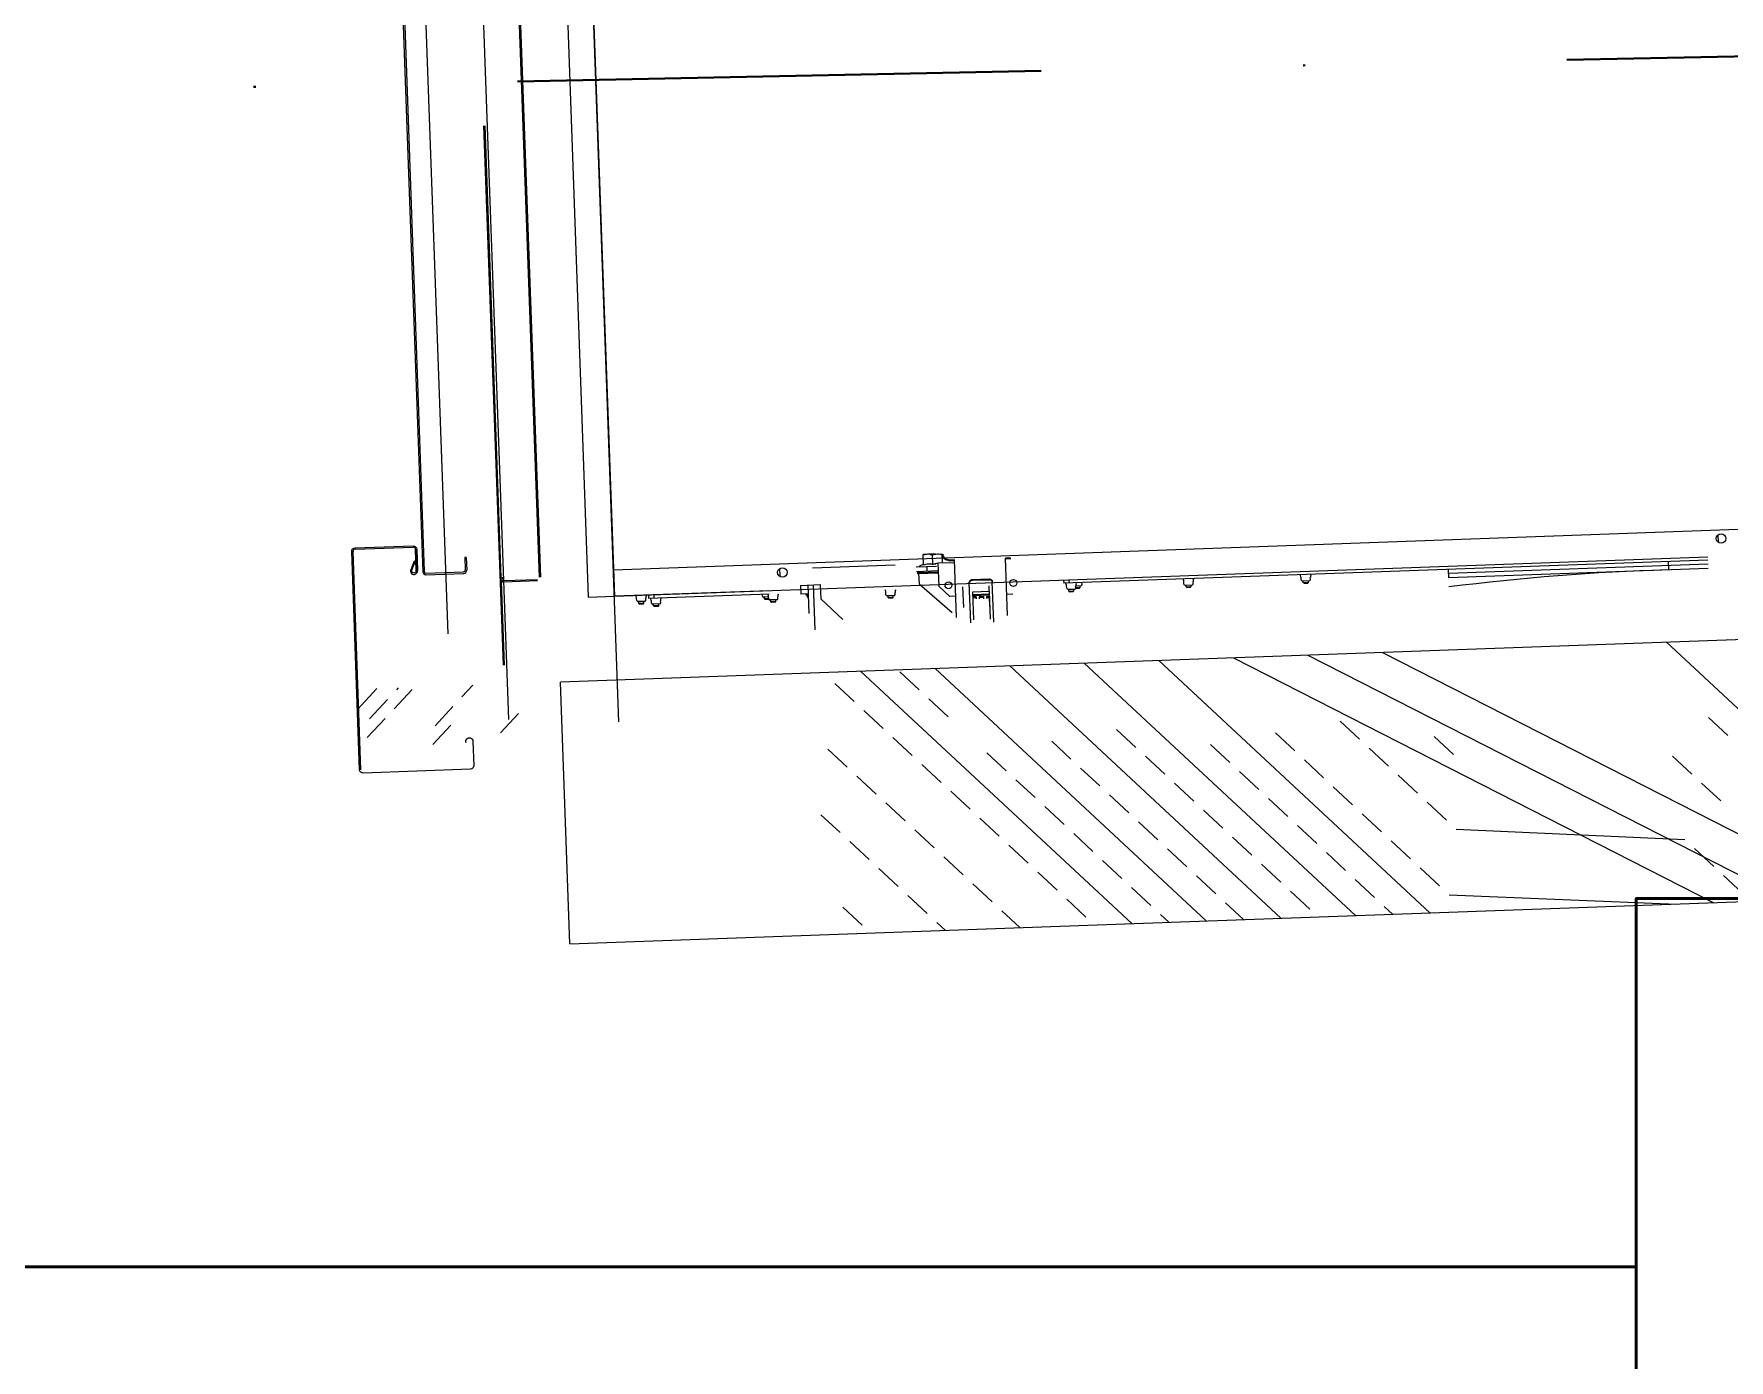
# Model space of a CAD drawing. Header units: millimetres. Extents: x 8884 to 18446, y 10737 to 16556.
# Drawn here: x 11150.3 to 11231.2, y 15338.1 to 15401.4 of the extents above; entities that cross this region are included whole.
import ezdxf

# ---------------------------------------------------------------- set-up
doc = ezdxf.new("R2010")
doc.units = ezdxf.units.MM
doc.linetypes.add('CACHE', pattern=[9.525, 6.35, -3.175])
doc.linetypes.add('DASHDOT2', pattern=[0.5, 0.25, -0.125, 0, -0.125])
for name, color, linetype in [('05_CONCRETE', 2, 'Continuous'), ('05_HATCH CONCRETE', 252, 'Continuous'), ('CONCRETE', 7, 'Continuous'), ('ENSAMBLES', 7, 'Continuous'), ('ZMATERIEL', 7, 'Continuous')]:
    doc.layers.add(name, color=color, linetype=linetype)
for name, color, linetype, lineweight in [('Bina', 7, 'Continuous', 9), ('TRS-DVR-EKLNN', 1, 'Continuous', 50), ('TRS-ISR-KST', 185, 'DASHDOT2', 40)]:
    doc.layers.add(name, color=color, linetype=linetype, lineweight=lineweight)

# ---------------------------------------------------------------- blocks, each defined once
blk = doc.blocks.new('KESİT ÇİZ')
at = {"layer": 'TRS-ISR-KST', "ltscale": 100}
blk.add_lwpolyline([(112297.125, 56003.475), (114483.777, 56048.351)], dxfattribs=at)

msp = doc.modelspace()

# ---------------------------------------------------------------- linework, layer by layer
at = {"color": 252, "linetype": 'Continuous'}
for p, q in [((11177.981, 15374.563, 84.487), (11175.016, 15457.009, 84.487)), ((11175.016, 15457.009, 84.487), (11177.981, 15374.563, 84.487)), ((11230.679, 15377.124, 84.487), (11230.666, 15377.492, 84.487)), ((11177.981, 15374.563, 84.487), (11230.168, 15376.439, 84.487)), ((11191.387, 15376.045, 84.487), (11187.439, 15375.903, 84.487)), ((11193.357, 15375.981, 84.487), (11192.391, 15375.946, 84.487)), ((11192.556, 15376.01, 84.487), (11192.736, 15376.101, 84.487)), ((11193.294, 15376.579, 84.487), (11192.719, 15376.559, 84.487)), ((11192.737, 15376.069, 84.487), (11192.719, 15376.559, 84.487)), ((11192.891, 15375.964, 84.487), (11192.898, 15375.764, 84.487)), ((11193.044, 15376.57, 84.487), (11193.619, 15376.591, 84.487)), ((11193.186, 15376.085, 84.487), (11193.17, 15376.535, 84.487)), ((11193.186, 15376.085, 84.487), (11193.17, 15376.535, 84.487)), ((11193.635, 15376.141, 84.487), (11193.619, 15376.591, 84.487)), ((11230.174, 15376.29, 84.487), (11199.429, 15375.184, 84.487)), ((11230.181, 15376.09, 84.487), (11217.789, 15375.644, 84.487)), ((11228.275, 15376.221, 84.487), (11228.289, 15375.821, 84.487)), ((11185.864, 15375.881, 84.487), (11185.877, 15375.513, 84.487)), ((11192.398, 15375.746, 84.487), (11193.447, 15375.784, 84.487)), ((11192.448, 15375.748, 84.487), (11192.452, 15375.648, 84.487)), ((11192.45, 15375.698, 84.487), (11193.449, 15375.734, 84.487)), ((11192.452, 15375.648, 84.487), (11193.451, 15375.684, 84.487)), ((11192.502, 15375.65, 84.487), (11192.52, 15375.15, 84.487)), ((11192.52, 15375.15, 84.487), (11194.095, 15373.783, 84.487)), ((11199.423, 15375.334, 84.487), (11199.429, 15375.184, 84.487)), ((11199.54, 15375.144, 84.487), (11199.527, 15375.174, 84.487)), ((11199.673, 15375.343, 84.487), (11199.678, 15375.193, 84.487)), ((11200.02, 15375.162, 84.487), (11200.031, 15375.192, 84.487)), ((11200.301, 15375.121, 84.487), (11200.298, 15375.213, 84.487)), ((11205.136, 15375.346, 84.487), (11205.123, 15375.375, 84.487)), ((11205.164, 15375.145, 84.487), (11205.161, 15375.237, 84.487)), ((11205.603, 15375.161, 84.487), (11205.6, 15375.253, 84.487)), ((11205.616, 15375.363, 84.487), (11205.627, 15375.393, 84.487)), ((11210.733, 15375.547, 84.487), (11210.72, 15375.576, 84.487)), ((11210.76, 15375.347, 84.487), (11210.757, 15375.439, 84.487)), ((11210.812, 15375.299, 84.487), (11211.151, 15375.311, 84.487)), ((11210.862, 15375.212, 84.487), (11210.859, 15375.3, 84.487)), ((11210.862, 15375.212, 84.487), (11211.107, 15375.221, 84.487)), ((11210.895, 15375.182, 84.487), (11210.862, 15375.212, 84.487)), ((11210.895, 15375.182, 84.487), (11211.077, 15375.189, 84.487)), ((11211.077, 15375.189, 84.487), (11211.107, 15375.221, 84.487)), ((11211.107, 15375.221, 84.487), (11211.104, 15375.309, 84.487)), ((11211.2, 15375.362, 84.487), (11211.196, 15375.454, 84.487)), ((11211.213, 15375.564, 84.487), (11211.223, 15375.594, 84.487)), ((11217.782, 15375.844, 84.487), (11217.796, 15375.444, 84.487)), ((11230.188, 15375.89, 84.487), (11217.796, 15375.444, 84.487)), ((11185.367, 15374.828, 84.487), (11177.981, 15374.563, 84.487)), ((11179.017, 15374.556, 84.487), (11179.004, 15374.586, 84.487)), ((11179.017, 15374.556, 84.487), (11179.004, 15374.586, 84.487)), ((11179.045, 15374.356, 84.487), (11179.041, 15374.448, 84.487)), ((11179.045, 15374.356, 84.487), (11179.041, 15374.448, 84.487)), ((11179.484, 15374.372, 84.487), (11179.481, 15374.464, 84.487)), ((11179.484, 15374.372, 84.487), (11179.481, 15374.464, 84.487)), ((11179.497, 15374.574, 84.487), (11179.508, 15374.604, 84.487)), ((11179.497, 15374.574, 84.487), (11179.508, 15374.604, 84.487)), ((11179.605, 15374.621, 84.487), (11179.611, 15374.471, 84.487)), ((11179.611, 15374.471, 84.487), (11185.372, 15374.678, 84.487)), ((11179.722, 15374.432, 84.487), (11179.709, 15374.461, 84.487)), ((11179.855, 15374.63, 84.487), (11179.86, 15374.48, 84.487)), ((11180.189, 15374.247, 84.487), (11180.186, 15374.339, 84.487)), ((11180.202, 15374.449, 84.487), (11180.213, 15374.479, 84.487)), ((11185.041, 15374.572, 84.487), (11185.037, 15374.664, 84.487)), ((11185.342, 15374.533, 84.487), (11185.093, 15374.524, 84.487)), ((11185.143, 15374.438, 84.487), (11185.14, 15374.525, 84.487)), ((11185.346, 15374.445, 84.487), (11185.143, 15374.438, 84.487)), ((11185.175, 15374.408, 84.487), (11185.143, 15374.438, 84.487)), ((11185.351, 15374.414, 84.487), (11185.175, 15374.408, 84.487)), ((11185.318, 15374.633, 84.487), (11185.306, 15374.662, 84.487)), ((11185.346, 15374.433, 84.487), (11185.343, 15374.525, 84.487)), ((11185.737, 15374.397, 84.487), (11185.398, 15374.385, 84.487)), ((11185.448, 15374.298, 84.487), (11185.445, 15374.386, 84.487)), ((11185.693, 15374.307, 84.487), (11185.69, 15374.395, 84.487)), ((11185.785, 15374.448, 84.487), (11185.782, 15374.54, 84.487)), ((11185.799, 15374.65, 84.487), (11185.809, 15374.68, 84.487)), ((11186.858, 15375.082, 84.487), (11187.818, 15375.116, 84.487)), ((11186.88, 15374.908, 84.487), (11186.865, 15374.907, 84.487)), ((11186.889, 15374.658, 84.487), (11186.873, 15375.083, 84.487)), ((11186.873, 15374.682, 84.487), (11186.888, 15374.683, 84.487)), ((11187.233, 15374.67, 84.487), (11186.889, 15374.658, 84.487)), ((11187.14, 15374.617, 84.487), (11187.138, 15374.667, 84.487)), ((11187.235, 15374.62, 84.487), (11187.14, 15374.617, 84.487)), ((11187.177, 15374.618, 84.487), (11187.181, 15374.518, 84.487)), ((11187.239, 15374.52, 84.487), (11187.181, 15374.518, 84.487)), ((11187.843, 15374.417, 84.487), (11187.818, 15375.116, 84.487)), ((11188.878, 15373.454, 84.487), (11187.843, 15374.417, 84.487)), ((11190.915, 15374.834, 84.487), (11190.902, 15374.864, 84.487)), ((11190.942, 15374.634, 84.487), (11190.939, 15374.726, 84.487)), ((11191.333, 15374.598, 84.487), (11190.994, 15374.586, 84.487)), ((11191.045, 15374.5, 84.487), (11191.041, 15374.587, 84.487)), ((11191.289, 15374.509, 84.487), (11191.045, 15374.5, 84.487)), ((11191.077, 15374.47, 84.487), (11191.045, 15374.5, 84.487)), ((11191.259, 15374.476, 84.487), (11191.077, 15374.47, 84.487)), ((11191.259, 15374.476, 84.487), (11191.289, 15374.509, 84.487)), ((11191.289, 15374.509, 84.487), (11191.286, 15374.596, 84.487)), ((11191.382, 15374.65, 84.487), (11191.378, 15374.742, 84.487)), ((11191.395, 15374.852, 84.487), (11191.405, 15374.882, 84.487)), ((11194.601, 15375.01, 84.487), (11194.636, 15374.031, 84.487)), ((11195.891, 15374.618, 84.487), (11195.091, 15374.589, 84.487)), ((11195.244, 15374.533, 84.487), (11195.094, 15374.528, 84.487)), ((11195.245, 15374.483, 84.487), (11195.095, 15374.478, 84.487)), ((11195.244, 15374.533, 84.487), (11195.247, 15374.433, 84.487)), ((11195.593, 15374.546, 84.487), (11195.393, 15374.538, 84.487)), ((11195.393, 15374.538, 84.487), (11195.397, 15374.438, 84.487)), ((11195.595, 15374.496, 84.487), (11195.395, 15374.488, 84.487)), ((11195.593, 15374.546, 84.487), (11195.597, 15374.446, 84.487)), ((11195.743, 15374.551, 84.487), (11195.893, 15374.556, 84.487)), ((11195.743, 15374.551, 84.487), (11195.747, 15374.451, 84.487)), ((11195.745, 15374.501, 84.487), (11195.895, 15374.506, 84.487)), ((11195.85, 15375.055, 84.487), (11195.885, 15374.076, 84.487)), ((11199.568, 15374.944, 84.487), (11199.564, 15375.036, 84.487)), ((11199.619, 15374.896, 84.487), (11199.959, 15374.908, 84.487)), ((11199.67, 15374.81, 84.487), (11199.667, 15374.898, 84.487)), ((11199.67, 15374.81, 84.487), (11199.915, 15374.819, 84.487)), ((11199.702, 15374.78, 84.487), (11199.67, 15374.81, 84.487)), ((11199.702, 15374.78, 84.487), (11199.884, 15374.786, 84.487)), ((11199.884, 15374.786, 84.487), (11199.915, 15374.819, 84.487)), ((11199.915, 15374.819, 84.487), (11199.911, 15374.906, 84.487)), ((11200.007, 15374.96, 84.487), (11200.003, 15375.052, 84.487)), ((11200.003, 15374.941, 84.487), (11200.179, 15374.947, 84.487)), ((11200.004, 15375.06, 84.487), (11200.253, 15375.069, 84.487)), ((11200.006, 15374.972, 84.487), (11200.209, 15374.979, 84.487)), ((11200.179, 15374.947, 84.487), (11200.209, 15374.979, 84.487)), ((11200.209, 15374.979, 84.487), (11200.206, 15375.067, 84.487)), ((11205.216, 15375.097, 84.487), (11205.555, 15375.109, 84.487)), ((11205.266, 15375.011, 84.487), (11205.263, 15375.099, 84.487)), ((11205.266, 15375.011, 84.487), (11205.511, 15375.02, 84.487)), ((11205.298, 15374.981, 84.487), (11205.266, 15375.011, 84.487)), ((11205.298, 15374.981, 84.487), (11205.481, 15374.988, 84.487)), ((11205.481, 15374.988, 84.487), (11205.511, 15375.02, 84.487)), ((11205.511, 15375.02, 84.487), (11205.508, 15375.108, 84.487)), ((11179.096, 15374.308, 84.487), (11179.436, 15374.32, 84.487)), ((11179.436, 15374.32, 84.487), (11179.096, 15374.308, 84.487)), ((11179.147, 15374.222, 84.487), (11179.144, 15374.31, 84.487)), ((11179.147, 15374.222, 84.487), (11179.144, 15374.31, 84.487)), ((11179.147, 15374.222, 84.487), (11179.392, 15374.231, 84.487)), ((11179.392, 15374.231, 84.487), (11179.147, 15374.222, 84.487)), ((11179.179, 15374.192, 84.487), (11179.147, 15374.222, 84.487)), ((11179.179, 15374.192, 84.487), (11179.147, 15374.222, 84.487)), ((11179.179, 15374.192, 84.487), (11179.362, 15374.198, 84.487)), ((11179.362, 15374.198, 84.487), (11179.179, 15374.192, 84.487)), ((11179.362, 15374.198, 84.487), (11179.392, 15374.231, 84.487)), ((11179.362, 15374.198, 84.487), (11179.392, 15374.231, 84.487)), ((11179.392, 15374.231, 84.487), (11179.388, 15374.319, 84.487)), ((11179.392, 15374.231, 84.487), (11179.388, 15374.319, 84.487)), ((11179.75, 15374.231, 84.487), (11179.746, 15374.323, 84.487)), ((11180.141, 15374.195, 84.487), (11179.801, 15374.183, 84.487)), ((11179.852, 15374.097, 84.487), (11179.849, 15374.185, 84.487)), ((11180.097, 15374.106, 84.487), (11179.852, 15374.097, 84.487)), ((11179.884, 15374.067, 84.487), (11179.852, 15374.097, 84.487)), ((11180.067, 15374.074, 84.487), (11179.884, 15374.067, 84.487)), ((11180.067, 15374.074, 84.487), (11180.097, 15374.106, 84.487)), ((11180.097, 15374.106, 84.487), (11180.093, 15374.194, 84.487)), ((11185.693, 15374.307, 84.487), (11185.448, 15374.298, 84.487)), ((11185.48, 15374.268, 84.487), (11185.448, 15374.298, 84.487)), ((11185.663, 15374.275, 84.487), (11185.48, 15374.268, 84.487)), ((11185.663, 15374.275, 84.487), (11185.693, 15374.307, 84.487))]:
    msp.add_line(p, q, dxfattribs=at)
for centre in [(11230.797, 15377.313, 84.487), (11185.996, 15375.701, 84.487)]:
    msp.add_circle(centre, 0.225, dxfattribs=at)
for centre, radius, start, end in [((11192.57, 15375.983, 84.487), 0.03, 117.05965, 272.05965), ((11199.264, 15375.025, 84.487), 0.3, 2.05965, 23.39651), ((11200.303, 15375.063, 84.487), 0.3, 160.72279, 182.05965), ((11204.861, 15375.227, 84.487), 0.3, 2.05965, 23.39651), ((11205.214, 15375.147, 84.487), 0.05, 182.05965, 272.05965), ((11205.553, 15375.159, 84.487), 0.05, 272.05965, 2.05965), ((11205.9, 15375.264, 84.487), 0.3, 160.72279, 182.05965), ((11210.457, 15375.428, 84.487), 0.3, 2.05965, 23.39651), ((11210.81, 15375.348, 84.487), 0.05, 182.05965, 272.05965), ((11211.15, 15375.361, 84.487), 0.05, 272.05965, 2.05965), ((11211.496, 15375.465, 84.487), 0.3, 160.72279, 182.05965), ((11231.275, 15269.893, 84.487), 105.97, 91.647, 97.29898), ((11178.742, 15374.437, 84.487), 0.3, 2.05965, 23.39651), ((11178.742, 15374.437, 84.487), 0.3, 2.05965, 23.39651), ((11179.095, 15374.358, 84.487), 0.05, 182.05965, 272.05965), ((11179.095, 15374.358, 84.487), 0.05, 182.05965, 272.05965), ((11179.434, 15374.37, 84.487), 0.05, 272.05965, 2.05965), ((11179.434, 15374.37, 84.487), 0.05, 272.05965, 2.05965), ((11179.78, 15374.475, 84.487), 0.3, 160.72279, 182.05965), ((11179.78, 15374.475, 84.487), 0.3, 160.72279, 182.05965), ((11179.446, 15374.313, 84.487), 0.3, 2.05965, 23.39651), ((11180.485, 15374.35, 84.487), 0.3, 160.72279, 182.05965), ((11185.091, 15374.574, 84.487), 0.05, 182.05965, 272.05965), ((11185.043, 15374.514, 84.487), 0.3, 2.05965, 23.39651), ((11185.396, 15374.434, 84.487), 0.05, 182.05965, 272.05965), ((11185.735, 15374.447, 84.487), 0.05, 272.05965, 2.05965), ((11186.082, 15374.551, 84.487), 0.3, 160.72279, 182.05965), ((11190.639, 15374.715, 84.487), 0.3, 2.05965, 23.39651), ((11190.992, 15374.636, 84.487), 0.05, 182.05965, 272.05965), ((11191.332, 15374.648, 84.487), 0.05, 272.05965, 2.05965), ((11191.678, 15374.752, 84.487), 0.3, 160.72279, 182.05965), ((11199.617, 15374.946, 84.487), 0.05, 182.05965, 272.05965), ((11199.957, 15374.958, 84.487), 0.05, 272.05965, 2.05965), ((11200.251, 15375.119, 84.487), 0.05, 272.05965, 2.05965), ((11179.8, 15374.233, 84.487), 0.05, 182.05965, 272.05965), ((11180.139, 15374.245, 84.487), 0.05, 272.05965, 2.05965)]:
    msp.add_arc(centre, radius, start, end, dxfattribs=at)
for points, start_tangent, end_tangent in [([(11192.944, 15376.567, 84.487), (11192.831, 15376.552, 84.487), (11192.721, 15376.518, 84.487)], (-0.999354, -0.03594), (-0.936705, -0.350119)), ([(11192.737, 15376.069, 84.487), (11192.847, 15376.097, 84.487), (11192.96, 15376.109, 84.487), (11193.074, 15376.105, 84.487), (11193.186, 15376.085, 84.487)], (0.955651, 0.294503), (0.974337, -0.225094)), ([(11193.17, 15376.535, 84.487), (11193.058, 15376.56, 84.487), (11192.944, 15376.567, 84.487)], (-0.959436, 0.281928), (-0.999354, -0.03594)), ([(11193.17, 15376.535, 84.487), (11193.28, 15376.568, 84.487), (11193.394, 15376.583, 84.487)], (0.936705, 0.350119), (0.999354, 0.03594)), ([(11193.394, 15376.583, 84.487), (11193.508, 15376.576, 84.487), (11193.62, 15376.551, 84.487)], (0.999354, 0.03594), (0.959436, -0.281928))]:
    msp.add_spline(points, degree=3, dxfattribs=dict(at, start_tangent=start_tangent, end_tangent=end_tangent))
for points, knots in [([(11193.044, 15376.562, 84.487), (11193.049, 15376.561, 84.487), (11193.091, 15376.555, 84.487), (11193.133, 15376.545, 84.487), (11193.17, 15376.535, 84.487)], [2.006591, 2.006591, 2.006591, 2.006591, 2.28461, 4.586445, 4.586445, 4.586445, 4.586445]), ([(11193.294, 15376.571, 84.487), (11193.289, 15376.57, 84.487), (11193.247, 15376.561, 84.487), (11193.206, 15376.548, 84.487), (11193.17, 15376.535, 84.487)], [2.006591, 2.006591, 2.006591, 2.006591, 2.28461, 4.586445, 4.586445, 4.586445, 4.586445]), ([(11193.435, 15376.126, 84.487), (11193.427, 15376.126, 84.487), (11193.381, 15376.125, 84.487), (11193.296, 15376.115, 84.487), (11193.223, 15376.096, 84.487), (11193.186, 15376.085, 84.487)], [4.056957, 4.056957, 4.056957, 4.056957, 4.556692, 6.829366, 9.113384, 9.113384, 9.113384, 9.113384])]:
    msp.add_open_spline(points, degree=3, knots=knots, dxfattribs=at)
for points in [[(11193.186, 15376.085, 84.487), (11193.144, 15376.095, 84.487), (11193.1, 15376.102, 84.487), (11193.056, 15376.106, 84.487)], [(11193.186, 15376.085, 84.487), (11193.228, 15376.098, 84.487), (11193.271, 15376.109, 84.487), (11193.314, 15376.116, 84.487)]]:
    msp.add_open_spline(points, degree=3, dxfattribs=at)
at = {"layer": '05_CONCRETE'}
msp.add_line((11175.857, 15357.976, 84.487), (11175.408, 15370.467, 84.487), dxfattribs=at)
at = {"layer": '05_CONCRETE', "elevation": 84.487}
msp.add_lwpolyline([(11175.857, 15357.976), (11270.796, 15361.39), (11270.346, 15373.882), (11175.408, 15370.467)], dxfattribs=at)
at = {"layer": '05_HATCH CONCRETE'}
for p, q in [((11228.192, 15372.366, 84.487), (11241.134, 15360.323, 84.487)), ((11193.287, 15371.11, 84.487), (11206.228, 15359.068, 84.487)), ((11196.846, 15371.238, 84.487), (11209.787, 15359.196, 84.487)), ((11200.405, 15371.366, 84.487), (11213.346, 15359.324, 84.487)), ((11203.964, 15371.494, 84.487), (11216.905, 15359.452, 84.487)), ((11207.522, 15371.622, 84.487), (11230.457, 15359.939, 84.487)), ((11211.081, 15371.75, 84.487), (11234.016, 15360.067, 84.487)), ((11214.64, 15371.878, 84.487), (11237.575, 15360.195, 84.487)), ((11171.224, 15370.317, 84.487), (11170.704, 15369.759, 84.487)), ((11188.507, 15370.399, 84.487), (11189.429, 15369.541, 84.487)), ((11189.728, 15370.982, 84.487), (11202.669, 15358.94, 84.487)), ((11191.605, 15370.956, 84.487), (11192.527, 15370.098, 84.487)), ((11166.641, 15370.152, 84.487), (11165.717, 15369.16, 84.487)), ((11167.146, 15369.631, 84.487), (11166.288, 15368.709, 84.487)), ((11168.329, 15370.119, 84.487), (11167.472, 15369.197, 84.487)), ((11167.665, 15370.189, 84.487), (11167.574, 15370.091, 84.487)), ((11192.988, 15369.669, 84.487), (11193.909, 15368.811, 84.487)), ((11167.043, 15368.736, 84.487), (11166.185, 15367.814, 84.487)), ((11170.276, 15369.298, 84.487), (11169.418, 15368.376, 84.487)), ((11173.406, 15368.965, 84.487), (11172.548, 15368.043, 84.487)), ((11189.89, 15369.112, 84.487), (11190.811, 15368.255, 84.487)), ((11230.197, 15368.78, 84.487), (11231.119, 15367.922, 84.487)), ((11170.173, 15368.403, 84.487), (11169.315, 15367.481, 84.487)), ((11201.949, 15368.21, 84.487), (11202.871, 15367.352, 84.487)), ((11209.527, 15368.037, 84.487), (11210.449, 15367.179, 84.487)), ((11212.625, 15368.594, 84.487), (11213.547, 15367.736, 84.487)), ((11217.106, 15367.864, 84.487), (11218.028, 15367.006, 84.487)), ((11188.174, 15367.269, 84.487), (11189.096, 15366.411, 84.487)), ((11191.272, 15367.826, 84.487), (11192.194, 15366.968, 84.487)), ((11195.753, 15367.096, 84.487), (11196.675, 15366.238, 84.487)), ((11198.851, 15367.653, 84.487), (11199.773, 15366.795, 84.487)), ((11206.429, 15367.48, 84.487), (11207.351, 15366.622, 84.487)), ((11214.008, 15367.307, 84.487), (11214.93, 15366.449, 84.487)), ((11192.655, 15366.539, 84.487), (11193.577, 15365.681, 84.487)), ((11200.233, 15366.366, 84.487), (11201.155, 15365.509, 84.487)), ((11203.331, 15366.923, 84.487), (11204.253, 15366.065, 84.487)), ((11210.91, 15366.75, 84.487), (11211.832, 15365.892, 84.487)), ((11228.482, 15366.937, 84.487), (11229.404, 15366.079, 84.487)), ((11189.557, 15365.982, 84.487), (11190.479, 15365.125, 84.487)), ((11197.135, 15365.809, 84.487), (11198.057, 15364.952, 84.487)), ((11204.714, 15365.637, 84.487), (11205.636, 15364.779, 84.487)), ((11207.812, 15366.193, 84.487), (11208.734, 15365.336, 84.487)), ((11212.292, 15365.464, 84.487), (11213.214, 15364.606, 84.487)), ((11215.39, 15366.02, 84.487), (11216.312, 15365.163, 84.487)), ((11229.865, 15365.65, 84.487), (11230.786, 15364.792, 84.487)), ((11190.939, 15364.696, 84.487), (11191.861, 15363.838, 84.487)), ((11194.037, 15365.253, 84.487), (11194.959, 15364.395, 84.487)), ((11201.616, 15365.08, 84.487), (11202.538, 15364.222, 84.487)), ((11209.195, 15364.907, 84.487), (11210.116, 15364.049, 84.487)), ((11216.773, 15364.734, 84.487), (11217.695, 15363.876, 84.487)), ((11187.841, 15364.139, 84.487), (11188.763, 15363.281, 84.487)), ((11195.42, 15363.966, 84.487), (11196.342, 15363.108, 84.487)), ((11198.518, 15364.523, 84.487), (11199.44, 15363.665, 84.487)), ((11206.097, 15364.35, 84.487), (11207.018, 15363.492, 84.487)), ((11213.675, 15364.177, 84.487), (11214.597, 15363.319, 84.487)), ((11192.322, 15363.409, 84.487), (11193.244, 15362.551, 84.487)), ((11199.901, 15363.236, 84.487), (11200.822, 15362.379, 84.487)), ((11202.999, 15363.793, 84.487), (11203.92, 15362.935, 84.487)), ((11207.479, 15363.063, 84.487), (11208.401, 15362.206, 84.487)), ((11210.577, 15363.62, 84.487), (11211.499, 15362.763, 84.487)), ((11218.156, 15363.447, 84.487), (11229.071, 15362.949, 84.487)), ((11189.224, 15362.852, 84.487), (11190.146, 15361.995, 84.487)), ((11196.803, 15362.679, 84.487), (11197.724, 15361.822, 84.487)), ((11204.381, 15362.507, 84.487), (11205.303, 15361.649, 84.487)), ((11211.96, 15362.334, 84.487), (11212.881, 15361.476, 84.487)), ((11215.058, 15362.891, 84.487), (11215.979, 15362.033, 84.487)), ((11229.532, 15362.52, 84.487), (11230.453, 15361.662, 84.487)), ((11190.607, 15361.566, 84.487), (11191.528, 15360.708, 84.487)), ((11193.705, 15362.123, 84.487), (11194.626, 15361.265, 84.487)), ((11198.185, 15361.393, 84.487), (11199.107, 15360.535, 84.487)), ((11201.283, 15361.95, 84.487), (11202.205, 15361.092, 84.487)), ((11208.862, 15361.777, 84.487), (11209.783, 15360.919, 84.487)), ((11216.44, 15361.604, 84.487), (11217.362, 15360.746, 84.487)), ((11195.087, 15360.836, 84.487), (11196.009, 15359.978, 84.487)), ((11202.666, 15360.663, 84.487), (11203.587, 15359.805, 84.487)), ((11205.764, 15361.22, 84.487), (11206.685, 15360.362, 84.487)), ((11213.342, 15361.047, 84.487), (11214.264, 15360.189, 84.487)), ((11230.914, 15361.234, 84.487), (11231.836, 15360.376, 84.487)), ((11191.989, 15360.279, 84.487), (11192.911, 15359.421, 84.487)), ((11199.568, 15360.106, 84.487), (11200.489, 15359.249, 84.487)), ((11207.146, 15359.933, 84.487), (11208.008, 15359.132, 84.487)), ((11210.244, 15360.49, 84.487), (11211.166, 15359.633, 84.487)), ((11217.823, 15360.317, 84.487), (11228.678, 15359.875, 84.487)), ((11188.891, 15359.722, 84.487), (11189.813, 15358.865, 84.487)), ((11193.372, 15358.993, 84.487), (11193.772, 15358.62, 84.487)), ((11196.47, 15359.549, 84.487), (11197.331, 15358.748, 84.487)), ((11204.048, 15359.377, 84.487), (11204.449, 15359.004, 84.487)), ((11214.725, 15359.761, 84.487), (11215.125, 15359.388, 84.487))]:
    msp.add_line(p, q, dxfattribs=at)
at = {"layer": 'CONCRETE', "color": 252, "linetype": 'CACHE', "ltscale": 10}
msp.add_line((11170.04, 15372.776, 84.487), (11166.788, 15463.218, 84.487), dxfattribs=at)
at = {"layer": 'ENSAMBLES', "color": 252, "linetype": 'Continuous'}
for p, q in [((11187.218, 15375.095, 84.487), (11187.267, 15373.74, 84.487)), ((11187.468, 15375.104, 84.487), (11187.545, 15372.955, 84.487))]:
    msp.add_line(p, q, dxfattribs=at)
at = {"layer": 'TRS-DVR-EKLNN'}
msp.add_line((11226.747, 15342.554, 33.639), (10905.651, 15342.554, 33.639), dxfattribs=at)
at = {"layer": 'TRS-DVR-EKLNN', "elevation": -0.161}
msp.add_lwpolyline([(11312.231, 15360.141), (11226.749, 15360.141), (11226.745, 15331.724)], dxfattribs=at)
at = {"layer": 'ZMATERIEL', "color": 252}
for p, q in [((11178.197, 15368.566, 84.487), (11174.872, 15461.007, 84.487)), ((11173.767, 15456.964, 84.487), (11176.732, 15374.518, 84.487)), ((11172.939, 15368.678, 84.487), (11171.297, 15414.348, 84.487)), ((11174.406, 15375.47, 84.487), (11173.005, 15414.425, 84.487)), ((11174.466, 15375.472, 84.487), (11173.065, 15414.427, 84.487)), ((11171.74, 15397.007, 84.487), (11172.666, 15371.277, 84.487)), ((11171.79, 15397.009, 84.487), (11172.566, 15375.443, 84.487)), ((11257.716, 15378.681, 84.487), (11177.936, 15375.812, 84.487)), ((11172.572, 15375.271, 84.487), (11172.716, 15371.279, 84.487)), ((11172.698, 15375.384, 84.487), (11172.636, 15375.386, 84.487)), ((11172.636, 15375.306, 84.487), (11172.701, 15375.308, 84.487)), ((11172.696, 15375.444, 84.487), (11172.638, 15375.446, 84.487)), ((11172.638, 15375.246, 84.487), (11172.703, 15375.248, 84.487)), ((11172.638, 15375.246, 84.487), (11172.703, 15375.248, 84.487)), ((11172.701, 15375.308, 84.487), (11174.31, 15375.366, 84.487)), ((11172.703, 15375.248, 84.487), (11174.312, 15375.306, 84.487)), ((11176.732, 15374.518, 84.487), (11177.981, 15374.563, 84.487))]:
    msp.add_line(p, q, dxfattribs=at)
at = {"layer": 'ZMATERIEL', "color": 252, "linetype": 'Continuous'}
for p, q in [((11167.434, 15414.634, 84.487), (11168.833, 15375.735, 84.487)), ((11167.509, 15414.637, 84.487), (11168.908, 15375.737, 84.487)), ((11165.602, 15376.809, 84.487), (11168.381, 15376.909, 84.487)), ((11165.602, 15376.809, 84.487), (11168.381, 15376.909, 84.487)), ((11168.484, 15376.813, 84.487), (11168.522, 15375.773, 84.487)), ((11168.522, 15375.773, 84.487), (11168.484, 15376.813, 84.487)), ((11165.881, 15366.282, 84.487), (11165.506, 15376.706, 84.487)), ((11170.91, 15376.41, 84.487), (11170.835, 15376.407, 84.487)), ((11170.835, 15376.407, 84.487), (11170.857, 15375.807, 84.487)), ((11170.91, 15376.41, 84.487), (11170.932, 15375.81, 84.487)), ((11194.222, 15376.162, 84.487), (11193.435, 15376.134, 84.487)), ((11193.474, 15375.035, 84.487), (11193.435, 15376.134, 84.487)), ((11194.217, 15376.3, 84.487), (11193.98, 15376.292, 84.487)), ((11193.981, 15376.254, 84.487), (11194.218, 15376.262, 84.487)), ((11194.316, 15373.554, 84.487), (11194.217, 15376.3, 84.487)), ((11196.878, 15376.396, 84.487), (11196.64, 15376.387, 84.487)), ((11196.739, 15373.642, 84.487), (11196.64, 15376.387, 84.487)), ((11196.642, 15376.349, 84.487), (11196.879, 15376.358, 84.487)), ((11168.986, 15375.665, 84.487), (11170.785, 15375.73, 84.487)), ((11168.988, 15375.59, 84.487), (11170.787, 15375.655, 84.487)), ((11194.988, 15373.288, 84.487), (11194.919, 15375.212, 84.487)), ((11195.064, 15375.362, 84.487), (11195.863, 15375.391, 84.487)), ((11195.065, 15375.325, 84.487), (11195.864, 15375.353, 84.487)), ((11196.087, 15373.328, 84.487), (11196.018, 15375.251, 84.487)), ((11193.992, 15374.553, 84.487), (11193.474, 15375.035, 84.487)), ((11194.279, 15374.563, 84.487), (11193.992, 15374.553, 84.487)), ((11195.085, 15374.778, 84.487), (11195.884, 15374.807, 84.487)), ((11195.133, 15373.443, 84.487), (11195.085, 15374.778, 84.487)), ((11195.089, 15374.652, 84.487), (11195.889, 15374.681, 84.487)), ((11195.932, 15373.472, 84.487), (11195.884, 15374.807, 84.487)), ((11196.99, 15374.661, 84.487), (11196.703, 15374.651, 84.487))]:
    msp.add_line(p, q, dxfattribs=at)
at = {"layer": 'ZMATERIEL', "color": 252, "linetype": 'Continuous', "elevation": 84.487}
for points in [[(11170.911, 15367.574, -1.22417), (11171.225, 15367.65), (11171.267, 15366.476, -0.414214), (11171.113, 15366.31), (11165.987, 15366.126, -0.414214), (11165.821, 15366.28), (11165.446, 15376.703, -0.414214), (11165.6, 15376.869), (11168.378, 15376.969, -0.414214), (11168.544, 15376.815), (11168.581, 15375.776), (11168.544, 15376.815)], [(11168.522, 15375.773, -1.22417), (11168.319, 15375.807), (11168.476, 15376.217), (11168.42, 15376.238), (11168.263, 15375.829)]]:
    msp.add_lwpolyline(points, format="xyb", dxfattribs=at)
at = {"layer": 'ZMATERIEL', "color": 252, "linetype": 'Continuous'}
for centre in [(11193.923, 15375.086, 84.487), (11197.021, 15375.197, 84.487)]:
    msp.add_circle(centre, 0.163, dxfattribs=at)
for centre, radius, start, end in [((11165.606, 15376.709, 84.487), 0.1, 92.05965, 182.05965), ((11165.606, 15376.709, 84.487), 0.1, 92.05965, 182.05965), ((11168.384, 15376.809, 84.487), 0.1, 2.05965, 92.05965), ((11193.97, 15376.554, 84.487), 0.3, 268.60914, 272.05965), ((11196.868, 15376.658, 84.487), 0.3, 272.05965, 276.42507), ((11168.417, 15375.77, 84.487), 0.165, 159.03844, 2.05965), ((11168.983, 15375.74, 84.487), 0.15, 182.05965, 272.05965), ((11168.983, 15375.74, 84.487), 0.075, 182.05965, 272.05965), ((11170.782, 15375.805, 84.487), 0.075, 272.05965, 2.05965), ((11170.782, 15375.805, 84.487), 0.15, 272.05965, 2.05965), ((11195.062, 15375.179, 84.487), 0.142, 166.82477, 182.01105), ((11195.878, 15375.208, 84.487), 0.142, 2.10916, 17.5029)]:
    msp.add_arc(centre, radius, start, end, dxfattribs=at)
at = {"layer": 'ZMATERIEL', "color": 252}
for radius in [0.1, 0.1, 0.04]:
    msp.add_arc((11172.635, 15375.346, 84.487), radius, 87.87228, 272.05965, dxfattribs=at)
at = {"layer": 'ZMATERIEL', "color": 252, "linetype": 'Continuous'}
for points, start_tangent, end_tangent in [([(11193.98, 15376.292, 84.487), (11193.864, 15376.309, 84.487), (11193.764, 15376.369, 84.487), (11193.696, 15376.461, 84.487), (11193.669, 15376.571, 84.487)], (-0.999354, -0.03594), (-0.03594, 0.999354)), ([(11193.962, 15376.254, 84.487), (11193.852, 15376.277, 84.487), (11193.759, 15376.337, 84.487), (11193.696, 15376.427, 84.487), (11193.671, 15376.533, 84.487)], (-0.99969, 0.024902), (-0.03594, 0.999354)), ([(11194.919, 15375.212, 84.487), (11194.928, 15375.268, 84.487), (11194.959, 15375.316, 84.487), (11195.007, 15375.349, 84.487), (11195.064, 15375.362, 84.487)], (-0.03594, 0.999354), (0.999354, 0.03594)), ([(11194.924, 15375.211, 84.487), (11194.942, 15375.255, 84.487), (11194.975, 15375.291, 84.487), (11195.017, 15375.315, 84.487), (11195.065, 15375.325, 84.487)], (0.228247, 0.973603), (0.999354, 0.03594)), ([(11195.863, 15375.391, 84.487), (11195.921, 15375.382, 84.487), (11195.971, 15375.352, 84.487), (11196.005, 15375.306, 84.487), (11196.018, 15375.251, 84.487)], (0.999354, 0.03594), (0.03594, -0.999354)), ([(11195.864, 15375.353, 84.487), (11195.913, 15375.347, 84.487), (11195.957, 15375.327, 84.487), (11195.991, 15375.293, 84.487), (11196.013, 15375.251, 84.487)], (0.999354, 0.03594), (0.301097, -0.953594))]:
    msp.add_spline(points, degree=3, dxfattribs=dict(at, start_tangent=start_tangent, end_tangent=end_tangent))

# ---------------------------------------------------------------- block references
at = {"layer": 'Bina'}
msp.add_blockref('KESİT ÇİZ', (-102776.721, -40638.27, 33.18), dxfattribs=at)

doc.saveas('drawing.dxf')
